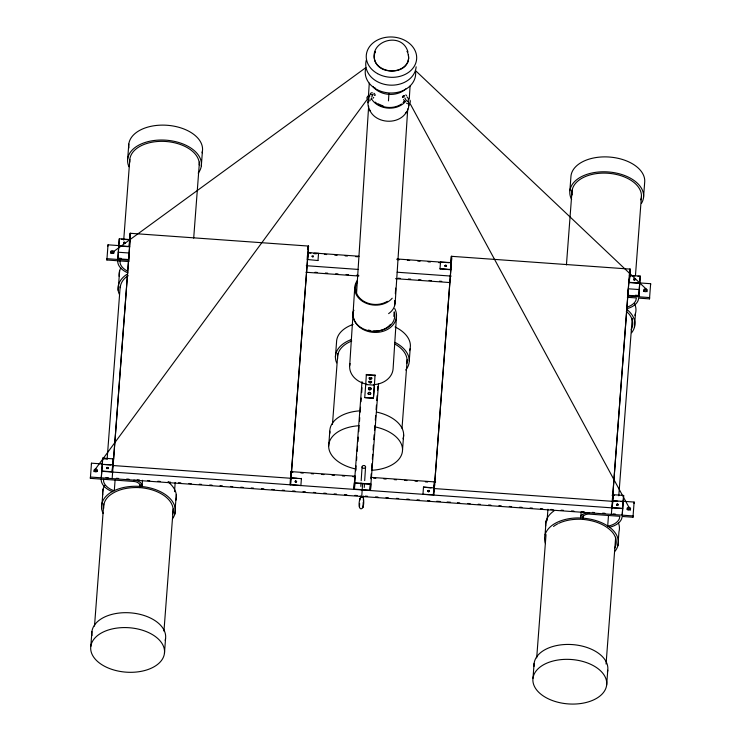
<?xml version="1.0" encoding="UTF-8"?>
<svg xmlns="http://www.w3.org/2000/svg" width="741" height="741" viewBox="0 0 741 741"><rect width="100%" height="100%" fill="white"/><g stroke="black" fill="none" stroke-linecap="round" stroke-linejoin="round"><path stroke-width="1.11" d="M629.674 276.708L630.211 269.113L451.362 256.303L450.435 269.502L440.015 268.761L450.852 269.798L434.763 482.437M172.523 514.273A34.818 20.952 4.3 0 0 139.78 487.624L139.956 486.318A6.53 3.927 4.3 0 0 132.926 481.4L90.365 478.343L90.448 477.037L633.073 515.931L632.981 517.237L622.134 516.458A21.758 13.097 4.3 0 1 610.547 526.999L609.287 527.222M91.412 464.487L91.495 463.181L102.351 463.959L101.304 477.815L101.739 471.026L112.16 471.767L113.521 458.596M129.054 261.582L106.88 259.989L106.963 258.683L129.036 260.267M107.927 246.132L108.019 244.817L118.866 245.595L117.819 259.461M102.249 464.357L112.678 464.839M102.286 464.737L102.721 458.114L113.568 458.892M118.301 252.153L117.875 258.766L128.721 259.545L129.147 253.014L118.291 252.236L119.31 238.806L129.721 239.547L129.203 246.484L118.782 245.734M119.31 238.806L118.764 245.993L129.619 246.772L130.129 233.276L308.543 246.068L291.074 477.917M112.16 471.767L113.086 458.568M112.15 478.593L130.564 233.304M129.203 246.484L129.61 240.204M129.721 239.547L130.129 233.276M290.027 484.781L290.972 471.313L290.87 478.936L290.935 478.186M290.833 473.49L290.972 471.313M290.555 484.818L290.889 478.278M307.145 259.758L307.432 255.404M307.885 249.56L308.525 246.327M308.006 253.255L307.598 259.526L318 260.536M301.402 478.63L290.935 477.973M349.678 365.748L354.754 287.341M368.018 102.74L369.287 83.131M356.551 293.288L368.657 106.139M354.383 489.134L354.772 483.123L370.398 484.234L370.009 490.246L354.383 489.134L355.291 476.222M364.729 397.584L373.418 398.204L364.729 397.584L365.73 384.412M374.4 385.163L375.057 375.103L366.369 374.483L365.711 384.542L374.4 385.163L373.436 397.815M360.811 486.383L361.034 482.947M361.182 480.659L362.071 466.941M361.756 496.489L362.608 483.419M388.46 100.887L388.932 93.662M364.239 487.448L364.461 484.021M364.683 480.585L365.572 466.867M393.869 316.398L394.166 311.859M394.601 305.033L394.897 300.494M395.342 293.677L395.555 290.268A20.452 16.339 3.7 0 0 395.546 288.129M395.175 303.013L407.726 108.936M408.819 105.667L408.976 103.36M409.273 98.748L410.088 86.058M396.472 316.592L393.091 368.861A21.758 17.376 3.7 0 1 373.492 384.662M434.754 481.622L433.911 487.856L423.5 487.115L431.077 487.921M440.525 262.082L450.954 262.573L451.362 256.303M423.5 487.115L422.954 494.303L433.392 494.793L434.319 481.585M433.809 495.081L451.797 256.33M434.615 483.799L434.328 488.152L434.587 484.734M450.852 269.798L450.843 263.231M451.371 262.86L451.658 258.507M558.834 523.276A34.818 20.952 4.3 0 1 582.824 519.376L583.139 515.06M611.362 514.374L629.776 269.085L629.498 273.438M612.455 498.73L613.168 494.404L612.242 507.613L622.653 508.354L622.218 515.152L623.264 501.287L634.12 502.065L634.037 503.371M612.242 507.613L613.168 494.404M639.696 283.071L629.285 282.321L629.804 274.985L629.739 275.745M629.285 282.321L630.211 269.113M623.209 502.065L623.635 495.451L612.779 494.673M639.224 289.481L638.788 296.104L627.933 295.326L628.359 288.795L639.214 289.564L640.224 276.134L629.804 275.393M640.224 276.134L639.687 283.331L628.831 282.553L629.683 276.05M627.062 308.645A21.758 13.097 4.3 0 0 638.649 298.104L649.505 298.882L649.588 297.576L627.525 295.992M650.552 285.016L650.635 283.71L639.789 282.932L638.733 296.798M612.64 501.333L433.8 488.523L433.791 489.125L433.856 488.199M450.88 263.157L450.834 263.833L450.899 262.916M612.705 501.018C612.863 498.758 612.52 503.528 612.696 501.24M450.917 262.694L450.954 262.175L450.908 262.703M112.604 465.422C112.465 467.515 112.789 462.921 112.613 465.191M129.647 240.13C129.499 242.242 129.832 237.611 129.656 239.908M308.043 253.181C307.904 255.284 308.228 250.69 308.061 252.95M359.913 500.082L360.024 498.424M363.525 498.684C365.23 512.42 356.301 512.059 359.95 498.526M363.331 500.434L363.451 498.776M363.285 502.037L362.849 507.733L362.664 506.863M629.739 275.958L629.674 276.708M359.663 503.445L359.441 507.039M90.365 478.343L91.495 463.181M106.88 259.989L108.019 244.817M102.721 458.114L101.721 471.285L622.644 508.622L623.635 495.451M90.791 646.532L91.921 631.628M127.674 158.982L128.804 144.078M101.647 508.678L103.129 489.023M118.162 290.324L119.644 270.669M94.505 626.136L103.74 503.982M107.139 459.04L120.218 286.174M123.71 240.084L129.814 159.408M113.53 459.42L129.647 246.429M115.096 480.085L114.29 490.746L111.789 489.857A19.581 11.782 4.3 0 1 103.684 481.863L103.481 479.288M140.021 484.373L139.91 487.078M142.513 480.27L142.022 486.67C142.837 482.363 137.307 480.288 133.825 480.149M163.956 631.11L173.199 508.956M174.506 491.672L175.2 482.456M193.688 238.148L199.44 162.084M174.793 514.189L176.275 494.534M164.446 653.367A36.994 22.258 4.3 0 0 111.558 629.09A36.994 22.258 4.3 0 0 106.843 667.391A36.994 22.258 4.3 0 0 164.446 653.367L165.567 638.464M201.33 165.808L202.45 150.905M307.867 249.263L308.089 246.29M308.543 246.068L290.481 484.549L300.883 485.559L301.42 478.362M318.019 260.276L318.537 253.348L314.184 253.292M328.671 446.119L329.801 431.216M335.414 357.042L336.544 342.138A36.994 22.258 4.3 0 1 353.087 324.428M332.468 424.343L337.831 353.531M362.006 381.661L353.929 489.356L354.355 482.826L370.852 484.012L370.426 490.542L378.521 383.625M355.773 470.739L356.078 465.876M356.56 460.393L356.773 456.678M357.255 451.195L357.56 446.332M357.903 441.729L358.255 437.134M358.737 431.651L359.033 426.788M359.515 421.305L359.728 417.591M360.209 412.107L360.515 407.244M360.997 401.761L361.21 398.047M361.691 392.563L361.988 387.7M366.369 374.483L366.332 375.002L375.011 375.622L375.057 375.103M373.418 398.204L374.409 385.033M370.009 490.246L370.537 483.354M370.88 478.751L371.185 473.888M371.574 469.553L371.963 463.542M372.362 459.207L372.658 454.344M373.056 450.009L373.362 445.156M373.835 439.663L374.14 434.81M374.538 430.475L374.835 425.612M375.317 420.128L375.668 415.525M376.104 409.773L376.447 405.179M376.798 400.585L377.095 395.722M377.577 390.238L377.79 386.524M402.011 428.187L407.198 359.654M402.53 449.852L403.65 434.948M409.264 360.784L410.394 345.871A36.994 22.258 4.3 0 0 395.092 326.966M439.997 269.02L440.543 261.823M433.392 494.793L433.837 488.847M450.435 269.502L450.88 263.564M532.983 678.293L534.113 663.39M569.866 190.733L570.996 175.83A36.994 22.258 4.3 0 1 610.547 157.138A36.994 22.258 4.3 0 1 644.651 182.666L643.521 197.569M545.043 534.9L546.089 521.034M536.697 657.897L546.024 534.585M547.071 520.756L547.942 509.234M566.43 264.926L572.089 190.02M581.213 511.716L580.62 517.7A8.707 5.243 4.3 0 1 583.047 514.078L586.891 512.855L589.697 512.818M608.491 515.44L607.685 526.11L610.278 525.582A19.581 11.782 4.3 0 0 619.328 518.82L619.874 516.301L590.429 514.189A6.53 3.927 4.3 0 0 582.824 518.052L582.898 518.265M612.399 499.795L628.859 282.21M606.064 664.029L615.66 537.262M618.791 495.775L632.221 318.306M635.445 275.661L641.456 196.152M606.638 685.129A36.994 22.258 4.3 0 0 553.759 660.852A36.994 22.258 4.3 0 0 549.044 699.152A36.994 22.258 4.3 0 0 606.638 685.129L607.768 670.225M617.901 545.682L618.957 531.816A36.994 22.258 4.3 0 0 618.485 523.1M634.426 327.327L635.472 313.462M632.981 517.237L634.12 502.065M649.505 298.882L650.635 283.71M363.46 496.905L363.21 497.443L360.756 497.285L360.311 496.007L360.237 497.035A1.751 1.399 3.7 0 0 360.728 497.656M373.112 94.366L371.649 97.219M123.645 242.418L123.803 243.363M108.297 468.006L107.991 468.738M407.985 52.129C402.085 30.261 367.017 41.19 375.344 61.975M296.604 481.502C294.548 484.512 295.011 478.501 296.585 481.761M407.846 61.938L408.708 58.391L408.365 54.695M444.878 265.445L445.035 266.389M446.573 265.741L446.415 266.343M429.53 491.033L428.835 491.653L427.881 491.264M635.408 279.274L634.907 280.107L633.87 279.922M616.605 504.704L617.299 504.075L618.253 504.473M618.365 504.565L617.864 505.399L616.827 505.214M366.702 98.22L367.684 96.154M368.666 97.905L369.759 96.302M106.584 467.969L107.464 467.515L108.26 468.09M374.844 52.352L375.391 51.462C367.703 70.265 400.825 78.75 407.837 61.938M296.557 481.678C294.557 483.373 294.835 479.612 296.567 481.585M427.816 490.987L428.696 490.533L429.493 491.107M633.694 279.237L635.296 279.181M95.404 469.081L367.508 98.97M372.964 98.34L373.723 97.358M123.728 242.52L125.109 242.474L125.034 243.456M444.961 265.537L446.536 265.824M111.307 253.237A1.741 1.389 3.7 0 0 114.003 252.218A1.741 1.389 3.7 0 0 111.493 250.829A1.741 1.389 3.7 0 0 111.307 253.237L365.85 67.616M374.816 88.549L375.465 88.105M128.267 275.726L125.553 277.569A34.818 20.952 4.3 0 0 120.227 287.693M370.25 93.514L372.204 92.542M371.232 94.931L372.704 94.181M369.407 99.044L368.861 99.275M369.37 100.924L370.231 100.572M139.78 487.624C129.036 487.124 117.569 488.893 109.038 495.924A34.818 20.952 4.3 0 0 103.749 508.243M121.459 239.223L127.971 239.686M308.126 252.598L359.042 256.247M397 258.97L449.203 262.712M629.35 275.624L634.778 276.013M638.038 276.245L640.205 276.402M307.672 252.829L310.924 253.061M314.017 253.635L316.324 253.793M324.382 254.376L326.688 254.543M334.756 255.117L337.062 255.284M345.13 255.858L347.436 256.025M355.504 256.608L357.81 256.766M396.991 259.582L399.297 259.739M407.365 260.323L409.671 260.489M417.739 261.064L420.045 261.23M428.113 261.805L430.41 261.971M438.477 262.555L440.784 262.722M306.283 265.704L358.051 269.418M397.157 272.225L451.223 276.097M119.069 258.248L121.376 258.405M314.99 272.29L317.287 272.447M325.355 273.031L327.661 273.197M335.729 273.772L338.035 273.938M346.103 274.513L348.409 274.679M356.477 275.263L358.783 275.42M397.963 278.236L400.27 278.394M408.337 278.977L410.644 279.144M418.711 279.718L421.018 279.885M429.085 280.459L431.382 280.626M439.45 281.21L441.756 281.367M635.37 295.251L638.835 295.492M305.866 272.243L358.774 276.032M395.583 278.672L449.648 282.543M627.331 297.289L636.389 297.938L635.852 300.466A19.581 11.782 4.3 0 1 626.793 307.219M290.713 471.591L355.124 476.204M371.232 477.361L435.643 481.974M102.675 458.725L107.288 459.05M290.528 472.184L292.834 472.35M300.902 472.925L303.208 473.091M311.276 473.675L313.582 473.832M321.65 474.416L323.947 474.583M332.014 475.157L334.321 475.324M342.388 475.898L344.695 476.065M352.762 476.648L355.069 476.806M373.51 478.13L375.807 478.297M383.875 478.871L386.181 479.038M394.249 479.622L396.555 479.788M404.623 480.363L406.929 480.529M414.997 481.104L417.303 481.27M425.371 481.845L427.677 482.011M612.066 495.229L614.372 495.396M612.761 500.675L623.181 501.425L620.995 501.527M104.416 464.505L110.928 464.978M290.555 477.852L297.067 478.315M612.316 500.907L617.735 501.296M112.567 465.496L290.981 478.288M105.954 477.537L108.26 477.704M116.328 478.288L118.634 478.445M126.702 479.029L128.999 479.195M137.066 479.77L139.373 479.936M147.44 480.511L149.747 480.677M157.814 481.261L160.121 481.428M168.188 482.002L170.495 482.169M178.562 482.743L180.86 482.91M188.927 483.484L191.234 483.651M199.301 484.234L201.608 484.401M209.675 484.975L211.982 485.142M220.049 485.716L222.356 485.883M230.423 486.457L232.73 486.624M240.788 487.207L243.094 487.374M251.162 487.948L253.468 488.115M261.536 488.69L263.842 488.856M271.91 489.43L274.216 489.597M282.284 490.181L284.59 490.347M292.658 490.922L294.955 491.088M303.023 491.663L305.329 491.829M313.397 492.413L315.703 492.57M323.771 493.154L326.077 493.321M334.145 493.895L336.451 494.062M344.519 494.636L346.816 494.803M354.883 495.386L357.19 495.544M365.257 496.127L367.564 496.294M375.631 496.868L377.938 497.035M386.005 497.609L388.312 497.776M396.379 498.36L398.677 498.517M406.744 499.101L409.051 499.267M417.118 499.842L419.425 500.008M427.492 500.583L429.799 500.749M436.708 501.249L440.173 501.49M447.082 501.99L450.547 502.241M457.456 502.731L459.763 502.898M467.83 503.472L470.137 503.639M478.204 504.223L480.511 504.389M488.569 504.964L490.875 505.13M498.943 505.705L501.249 505.871M509.317 506.446L511.623 506.612M519.691 507.196L521.997 507.363M530.065 507.937L532.371 508.104M540.439 508.678L542.736 508.845M550.804 509.419L553.11 509.586M561.178 510.169L563.484 510.336M571.552 510.91L573.858 511.077M581.926 511.651L584.232 511.818M592.3 512.392L594.597 512.559M602.665 513.143L604.971 513.309M613.039 513.883L615.345 514.05M582.824 519.376C593.587 520.414 604.702 523.831 612.223 531.992A34.818 20.952 4.3 0 1 614.669 548.108M408.661 102.239L406.253 100.48L404.799 97.905M112.558 491.616L111.335 491.218A21.758 13.097 4.3 0 1 101.211 479.121M405.716 94.941L406.661 95.478M407.522 103.721L406.577 103.184M626.543 309.377L628.007 310.386A36.994 22.258 4.3 0 1 631.619 332.765M626.293 311.424L628.738 313.638A34.818 20.952 4.3 0 1 631.184 329.745M403.224 97.062L403.391 97.219A1.306 0.565 -47.2 0 1 402.465 97.099A1.306 0.565 -47.2 0 1 403.493 95.645M415.72 70.803L646.893 289.712M123.691 242.955C126.526 244.576 124.312 239.991 123.599 243.039M106.648 468.238C109.918 469.655 106.371 465.2 106.76 468.655M406.939 51.37L407.55 52.231M375.381 62.077C382.495 77.583 413.904 71.627 407.819 53.056M363.46 496.072L363.562 496.238A1.751 1.399 3.7 0 1 363.46 497.304L363.201 497.6A1.751 1.399 3.7 0 1 362.858 497.832M403.586 99.507L404.197 100.581M409.68 102.823L628.924 507.27M635.37 279.357C633.583 276.615 633.629 281.793 635.389 279.098M633.74 279.765L633.666 279.153M616.642 504.621C619.467 506.649 617.058 501.694 616.697 505.056M408.078 99.887L408.643 102.045M410.088 100.22L410.375 102.202M119.996 260.934L120.209 263.509A19.581 11.782 4.3 0 0 127.285 270.993M366.693 384.181A21.758 17.376 3.7 0 1 350.039 363.507M406.439 111.919A19.581 15.644 3.7 0 1 387.135 121.181A19.581 15.644 3.7 0 1 369.435 109.27M415.553 71.469A25.24 20.155 3.7 0 1 389.59 92.977A25.24 20.155 3.7 0 1 365.563 68.941M416.136 66.801A25.24 20.155 3.7 0 1 387.46 84.891A25.24 20.155 3.7 0 1 366.323 60.067M405.892 88.818A20.452 16.339 3.7 0 1 372.88 86.456M404.855 100.961A19.581 15.644 3.7 0 1 403.169 102.471M383.069 105.833A19.581 15.644 3.7 0 1 378.475 103.935M408.81 103.527A20.452 16.339 3.7 0 1 405.475 113.614M370.139 111.076A20.452 16.339 3.7 0 1 368.351 100.628M404.373 95.987A1.306 0.565 -47.2 0 1 404.262 96.247M403.919 96.006A4.353 1.834 55.6 0 1 404.271 95.672M406.902 96.83A4.353 1.834 55.6 0 1 408.856 99.526M373.89 93.264A1.306 0.546 55.6 0 1 375.103 94.783A1.306 0.546 55.6 0 1 374.455 95.302M371.51 98.59A4.353 1.871 -47.2 0 1 370.667 99.275M369.101 95.737A4.353 1.871 -47.2 0 1 370.741 94.237M371.454 381.309A1.306 0.787 4.3 0 1 370.5 382.375L370.157 382.365A1.306 0.787 4.3 0 1 369.046 381.254M371.667 377.614A1.306 0.787 4.3 0 1 370.463 378.707A1.306 0.787 4.3 0 1 369.407 377.456M368.62 394.555A1.306 1.047 3.7 0 1 368.407 393.026A1.306 1.047 3.7 0 1 370.333 393.036A1.306 1.047 3.7 0 1 370.204 394.564M615.104 551.119A36.994 22.258 4.3 0 0 611.492 528.75C602.109 521.025 589.808 518.061 577.86 517.922A36.994 22.258 4.3 0 0 545.506 543.616M545.654 525.869A36.994 22.258 4.3 0 1 553.981 510.901M553.536 526.462A34.818 20.952 4.3 0 1 557.871 523.748M627.081 509.484A1.741 1.389 3.7 0 1 630.471 510.086M102.693 494.812A36.994 22.258 4.3 0 1 104.805 485.346M168.096 481.956A36.994 22.258 4.3 0 1 175.839 500.323M172.523 518.746A36.994 22.258 4.3 0 0 144.893 486.893C133.084 485.336 120.505 486.476 110.177 492.821A36.994 22.258 4.3 0 0 103.203 513.522M93.931 471.637A1.741 1.389 3.7 0 1 97.367 471.517M634.602 303.773A36.994 22.258 4.3 0 1 634.815 315.323M643.512 291.482A1.741 1.389 3.7 0 1 645.355 290.222A1.741 1.389 3.7 0 1 646.986 291.732M119.208 276.458A36.994 22.258 4.3 0 1 120.802 267.89M119.273 294.214A36.994 22.258 4.3 0 1 126.692 274.466M127.85 272.864A21.758 13.097 4.3 0 1 117.736 260.767M110.529 252.922A1.741 1.389 3.7 0 1 113.882 253.163M390.516 324.354A20.452 16.339 3.7 0 1 365.118 329.671A20.452 16.339 3.7 0 1 353.698 310.322M394.703 308.543A21.758 17.376 3.7 0 1 376.447 332.413A21.758 17.376 3.7 0 1 353.735 310.118M392.211 298.215A20.452 16.339 3.7 0 1 364.452 302.476A20.452 16.339 3.7 0 1 357.403 280.283M387.358 301.328A19.581 15.644 3.7 0 1 362.923 300.735A19.581 15.644 3.7 0 1 357.56 281.543M404.762 101.128A18.71 14.95 3.7 0 1 403.28 102.656M401.566 103.999A18.71 14.95 3.7 0 1 375.168 102.11M395.157 300.966A19.581 15.644 3.7 0 1 388.617 313.638M405.484 101.526A19.581 15.644 3.7 0 1 371.658 99.099M394.369 312.285A20.016 15.987 3.7 0 1 373.566 330.977M370.454 330.551A20.016 15.987 3.7 0 1 368.434 330.06M534.076 666.298A36.994 22.258 4.3 0 1 572.858 644.624A36.994 22.258 4.3 0 1 607.388 672.133M571.635 199.459A36.994 22.258 4.3 0 1 606.999 171.866A36.994 22.258 4.3 0 1 641.558 203.173M641.308 197.727A34.818 20.952 4.3 0 1 640.78 199.885M572.182 194.966A34.818 20.952 4.3 0 1 605.314 173.116A34.818 20.952 4.3 0 1 641.419 196.643M329.93 433.161A36.994 22.258 4.3 0 1 360.45 410.801M376.428 412.033A36.994 22.258 4.3 0 1 403.067 438.802M375.298 426.936A36.994 22.258 4.3 0 1 402.483 450.824A36.994 22.258 4.3 0 1 371.871 470.266M355.902 469.034A36.994 22.258 4.3 0 1 328.717 445.146A36.994 22.258 4.3 0 1 359.329 425.705M394.934 342.361A36.994 22.258 4.3 0 1 405.735 370.028M336.636 362.877A36.994 22.258 4.3 0 1 350.956 339.702M410.06 348.77A36.994 22.258 4.3 0 1 409.486 350.66M337.655 358.616A34.818 20.952 4.3 0 1 351.743 341.008M395.055 344.12A34.818 20.952 4.3 0 1 406.735 363.572M92.004 635.528A36.994 22.258 4.3 0 1 129.851 612.807A36.994 22.258 4.3 0 1 165.197 640.372M128.962 166.744A36.994 22.258 4.3 0 1 167.225 140.281A36.994 22.258 4.3 0 1 198.18 173.162M128.888 147.968A36.994 22.258 4.3 0 1 166.734 125.248A36.994 22.258 4.3 0 1 202.08 152.822M129.823 162.103A34.818 20.952 4.3 0 1 164.039 141.383A34.818 20.952 4.3 0 1 199.227 164.882M433.911 487.458L433.874 487.986L433.911 487.458M434.346 487.485L434.309 488.013L434.346 487.495M451.389 262.203L451.352 262.722L451.38 262.203M312.026 256.182C312.971 258.98 314.693 254.413 312.026 256.182M444.859 265.704C446.656 268.075 446.693 263.259 444.859 265.704M427.835 490.727C428.437 494.173 430.771 488.903 427.835 490.727M369.611 394.379L369.268 394.379A1.306 1.047 3.7 0 1 368.296 392.776A1.306 1.047 3.7 0 1 370.5 392.786A1.306 1.047 3.7 0 1 369.611 394.379M370.454 382.893L370.12 382.884A1.306 0.787 4.3 0 1 369.101 381.661A1.306 0.787 4.3 0 1 371.306 381.708A1.306 0.787 4.3 0 1 370.454 382.893M364.183 465.543L363.72 465.496A1.751 1.399 3.7 0 0 362.275 467.525A1.751 1.399 3.7 0 0 365.22 467.775A1.751 1.399 3.7 0 0 364.183 465.543M94.792 471.591A1.741 1.389 3.7 0 0 97.488 470.572A1.741 1.389 3.7 0 0 94.968 469.192A1.741 1.389 3.7 0 0 94.792 471.591M627.859 509.799A1.741 1.389 3.7 0 0 630.554 508.78A1.741 1.389 3.7 0 0 628.044 507.39A1.741 1.389 3.7 0 0 627.859 509.799M644.374 291.435A1.741 1.389 3.7 0 0 647.069 290.426A1.741 1.389 3.7 0 0 644.559 289.036A1.741 1.389 3.7 0 0 644.374 291.435M377.558 73.655A25.24 20.155 3.7 0 0 416.637 58.956A25.24 20.155 3.7 0 0 380.189 38.838A25.24 20.155 3.7 0 0 377.558 73.655M369.064 389.34A1.306 1.047 3.7 0 0 371.084 388.58A1.306 1.047 3.7 0 0 369.194 387.543A1.306 1.047 3.7 0 0 369.064 389.34M369.037 389.738A1.306 1.047 3.7 0 0 371.056 388.979A1.306 1.047 3.7 0 0 369.175 387.932A1.306 1.047 3.7 0 0 369.037 389.738M369.509 378.938A1.306 0.787 4.3 0 0 371.713 378.744A1.306 0.787 4.3 0 0 370.185 377.669A1.306 0.787 4.3 0 0 369.509 378.938"/></g></svg>
